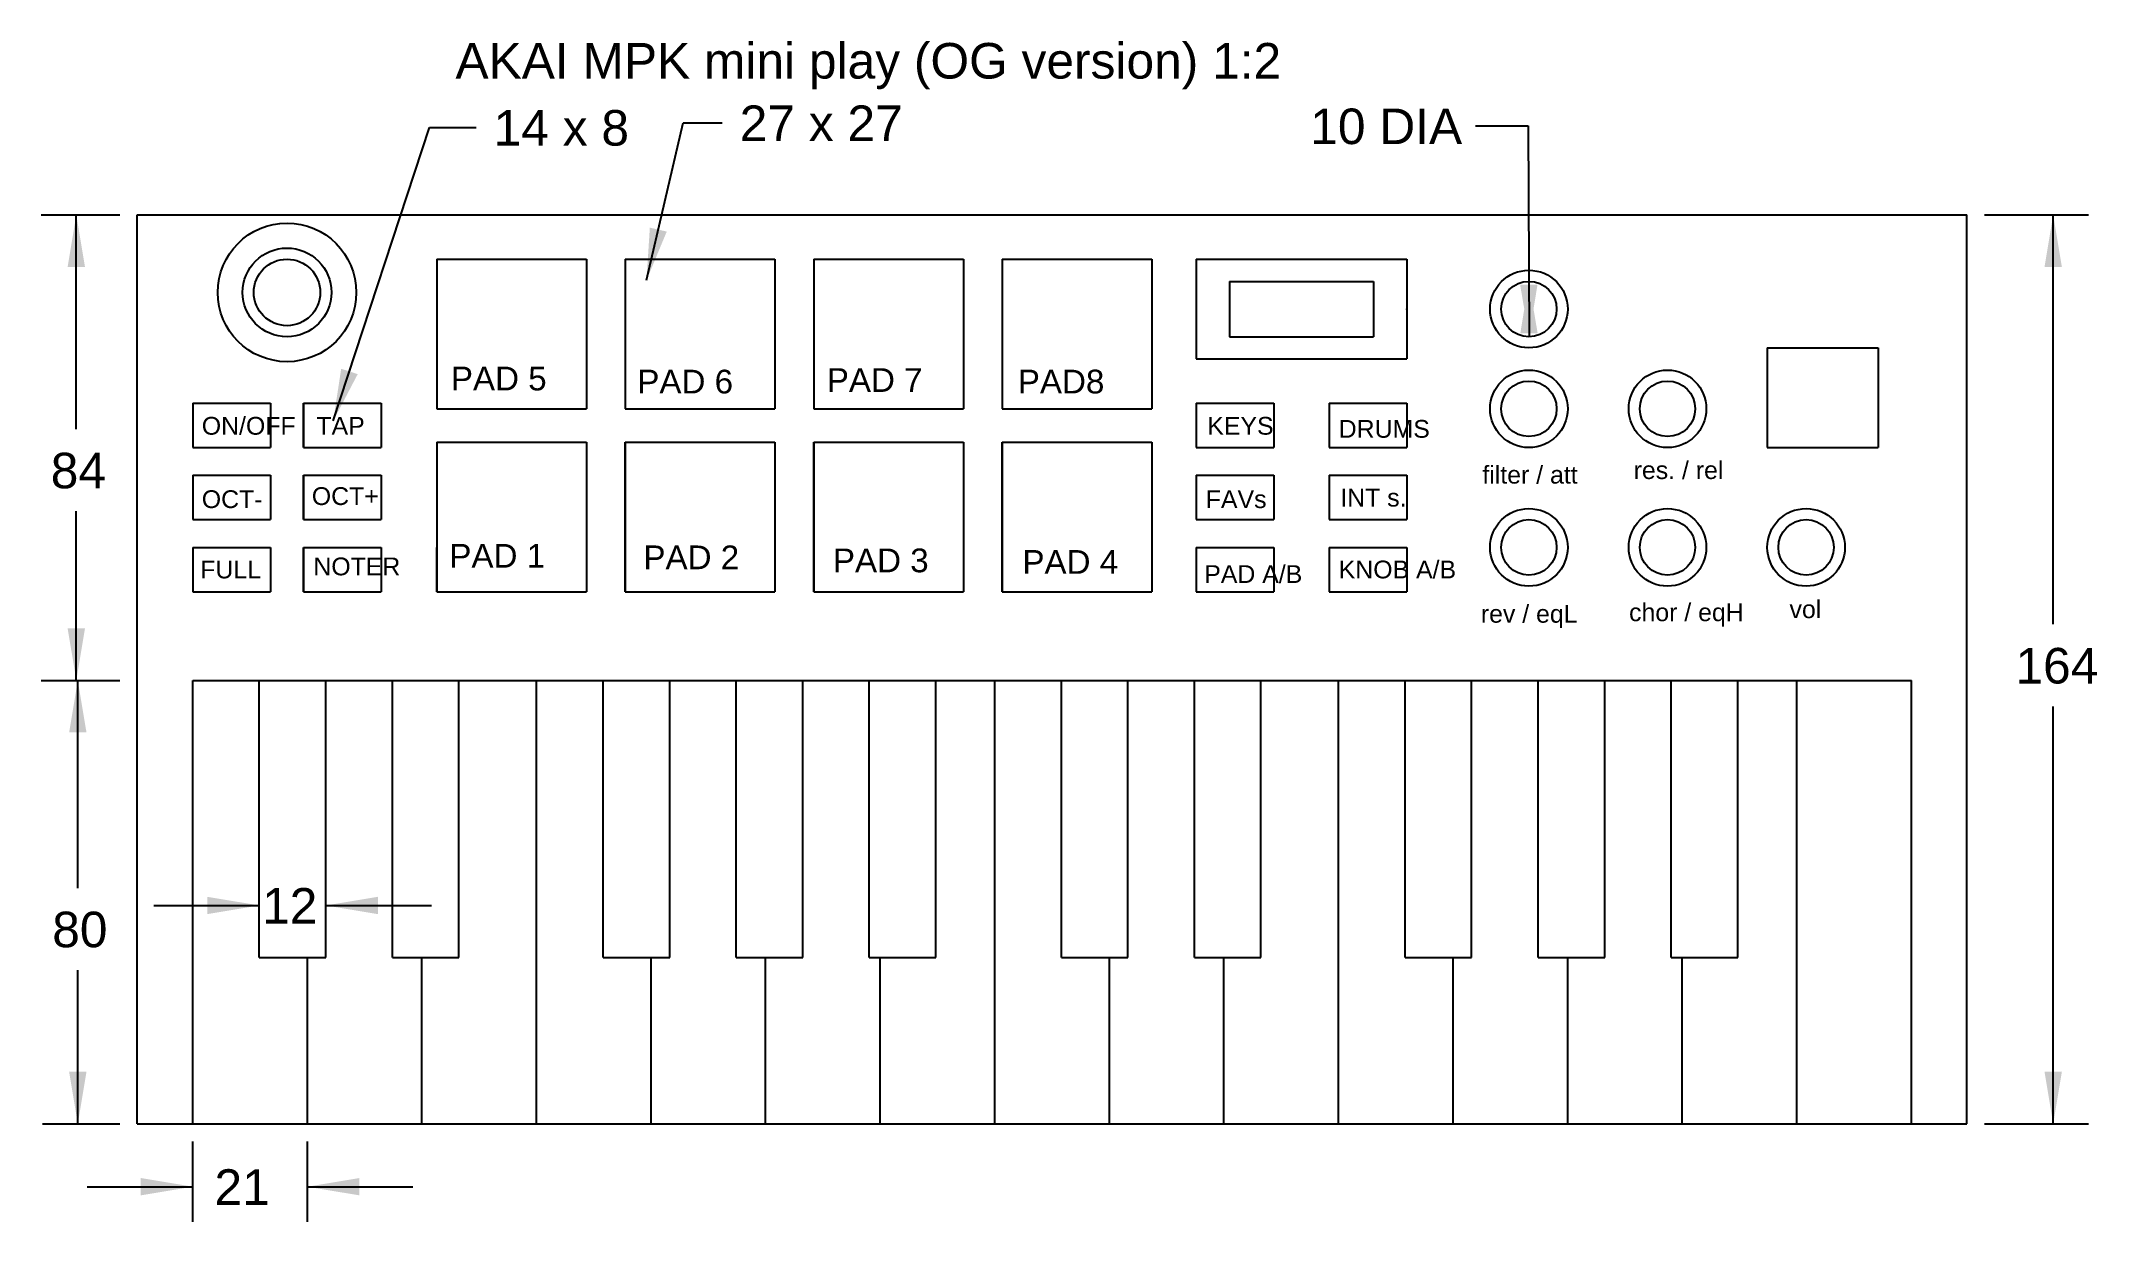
# Model space of a CAD drawing. Header units: millimetres. Extents: x -548 to -178, y -228 to -15.
import ezdxf

# ---------------------------------------------------------------- set-up
doc = ezdxf.new("R2010")
doc.units = ezdxf.units.MM
doc.layers.add('default', color=7, linetype='CONTINUOUS')
doc.layers.add('labels', color=7, linetype='CONTINUOUS')
doc.styles.add('Arial', font='arial.ttf')

msp = doc.modelspace()

# ---------------------------------------------------------------- linework, layer by layer
at = {"layer": 'default'}
for p, q in [((-439.184388, -57.719733), (-432.569205, -29.315593)), ((-432.569205, -29.315593), (-425.545797, -29.315593)), ((-495.689078, -83.090421), (-478.324222, -30.142898)), ((-478.324222, -30.142898), (-469.922652, -30.142898)), ((-289.669358, -29.86713), (-280.144358, -29.86713)), ((-280.144358, -29.86713), (-280.003337, -67.902743)), ((-548.37497, -45.902778), (-534.196875, -45.902778)), ((-542.02497, -84.561628), (-542.02497, -45.902778)), ((-531.021875, -45.902778), (-201.021875, -45.902778)), ((-531.021875, -209.902778), (-531.021875, -45.902778)), ((-444.021875, -45.902778), (-444.021875, -45.902778)), ((-444.021875, -45.902778), (-444.021875, -45.902778)), ((-444.021875, -45.902778), (-444.021875, -45.902778)), ((-444.021875, -45.902778), (-444.021875, -45.902778)), ((-444.021875, -45.902778), (-444.021875, -45.902778)), ((-444.021875, -45.902778), (-444.021875, -45.902778)), ((-444.021875, -45.902778), (-444.021875, -45.902778)), ((-444.021875, -45.902778), (-444.021875, -45.902778)), ((-201.021875, -209.902778), (-201.021875, -45.902778)), ((-197.846875, -45.902778), (-179.100761, -45.902778)), ((-185.450761, -119.779579), (-185.450761, -45.902778)), ((-477.021875, -53.902778), (-477.021875, -80.902778)), ((-477.021875, -53.902778), (-450.021875, -53.902778)), ((-450.021875, -53.902778), (-450.021875, -80.902778)), ((-443.021875, -53.902778), (-443.021875, -80.902778)), ((-443.021875, -53.902778), (-416.021875, -53.902778)), ((-416.021875, -53.902778), (-416.021875, -80.902778)), ((-409.021875, -53.902778), (-409.021875, -80.902778)), ((-409.021875, -53.902778), (-382.021875, -53.902778)), ((-382.021875, -53.902778), (-382.021875, -80.902778)), ((-375.021875, -53.902778), (-375.021875, -80.902778)), ((-375.021875, -53.902778), (-348.021875, -53.902778)), ((-348.021875, -53.902778), (-348.021875, -80.902778)), ((-340.021875, -53.902778), (-340.021875, -71.902778)), ((-340.021875, -53.902778), (-302.021875, -53.902778)), ((-302.021875, -53.902778), (-302.021875, -71.902778)), ((-334.021875, -57.902778), (-334.021875, -67.902778)), ((-334.021875, -57.902778), (-308.021875, -57.902778)), ((-308.021875, -57.902778), (-308.021875, -67.902778)), ((-334.021875, -67.902778), (-308.021875, -67.902778)), ((-237.021875, -69.902778), (-237.021875, -87.902778)), ((-237.021875, -69.902778), (-217.021875, -69.902778)), ((-217.021875, -69.902778), (-217.021875, -87.902778)), ((-340.021875, -71.902778), (-302.021875, -71.902778)), ((-521.021875, -79.902778), (-521.021875, -87.902778)), ((-521.021875, -79.902778), (-507.021875, -79.902778)), ((-507.021875, -79.902778), (-507.021875, -87.902778)), ((-501.021875, -87.902778), (-501.021875, -79.902778)), ((-501.021875, -79.902778), (-501.021875, -87.902778)), ((-501.021875, -79.902778), (-487.021875, -79.902778)), ((-487.021875, -79.902778), (-487.021875, -87.902778)), ((-477.021875, -80.902778), (-450.021875, -80.902778)), ((-443.021875, -80.902778), (-416.021875, -80.902778)), ((-409.021875, -80.902778), (-382.021875, -80.902778)), ((-375.021875, -80.902778), (-348.021875, -80.902778)), ((-340.021875, -79.902778), (-340.021875, -87.902778)), ((-340.021875, -79.902778), (-326.021875, -79.902778)), ((-326.021875, -79.902778), (-326.021875, -87.902778)), ((-316.021875, -79.902778), (-316.021875, -87.902778)), ((-316.021875, -79.902778), (-302.021875, -79.902778)), ((-302.021875, -79.902778), (-302.021875, -87.902778)), ((-521.021875, -87.902778), (-507.021875, -87.902778)), ((-521.021875, -87.902778), (-507.021875, -87.902778)), ((-501.021875, -87.902778), (-487.021875, -87.902778)), ((-477.021875, -86.902778), (-477.021875, -113.902778)), ((-477.021875, -86.902778), (-450.021875, -86.902778)), ((-450.021875, -86.902778), (-450.021875, -113.902778)), ((-443.021875, -113.902778), (-443.021875, -86.902778)), ((-443.021875, -86.902778), (-443.021875, -113.902778)), ((-443.021875, -86.902778), (-416.021875, -86.902778)), ((-416.021875, -86.902778), (-416.021875, -113.902778)), ((-409.021875, -113.902778), (-409.021875, -86.902778)), ((-409.021875, -86.902778), (-409.021875, -113.902778)), ((-409.021875, -86.902778), (-382.021875, -86.902778)), ((-382.021875, -86.902778), (-382.021875, -113.902778)), ((-375.021875, -113.902778), (-375.021875, -86.902778)), ((-375.021875, -86.902778), (-375.021875, -113.902778)), ((-375.021875, -86.902778), (-348.021875, -86.902778)), ((-348.021875, -86.902778), (-348.021875, -113.902778)), ((-340.021875, -87.902778), (-326.021875, -87.902778)), ((-340.021875, -87.902778), (-326.021875, -87.902778)), ((-316.021875, -87.902778), (-302.021875, -87.902778)), ((-237.021875, -87.902778), (-217.021875, -87.902778)), ((-521.021875, -92.902778), (-521.021875, -100.902778)), ((-521.021875, -92.902778), (-507.021875, -92.902778)), ((-507.021875, -92.902778), (-507.021875, -100.902778)), ((-501.021875, -100.902778), (-501.021875, -92.902778)), ((-501.021875, -92.902778), (-501.021875, -100.902778)), ((-501.021875, -92.902778), (-487.021875, -92.902778)), ((-487.021875, -92.902778), (-487.021875, -100.902778)), ((-340.021875, -92.902778), (-340.021875, -100.902778)), ((-340.021875, -92.902778), (-326.021875, -92.902778)), ((-326.021875, -92.902778), (-326.021875, -100.902778)), ((-316.021875, -92.902778), (-316.021875, -100.902778)), ((-316.021875, -92.902778), (-302.021875, -92.902778)), ((-302.021875, -92.902778), (-302.021875, -100.902778)), ((-542.02497, -129.902778), (-542.02497, -99.378295)), ((-521.021875, -100.902778), (-507.021875, -100.902778)), ((-521.021875, -100.902778), (-507.021875, -100.902778)), ((-501.021875, -100.902778), (-487.021875, -100.902778)), ((-340.021875, -100.902778), (-326.021875, -100.902778)), ((-340.021875, -100.902778), (-326.021875, -100.902778)), ((-316.021875, -100.902778), (-302.021875, -100.902778)), ((-521.021875, -105.902778), (-521.021875, -113.902778)), ((-521.021875, -105.902778), (-507.021875, -105.902778)), ((-507.021875, -105.902778), (-507.021875, -113.902778)), ((-501.021875, -113.902778), (-501.021875, -105.902778)), ((-501.021875, -105.902778), (-501.021875, -113.902778)), ((-501.021875, -105.902778), (-487.021875, -105.902778)), ((-487.021875, -105.902778), (-487.021875, -113.902778)), ((-477.021875, -113.902778), (-477.021875, -105.902778)), ((-340.021875, -105.902778), (-340.021875, -113.902778)), ((-340.021875, -105.902778), (-326.021875, -105.902778)), ((-326.021875, -105.902778), (-326.021875, -113.902778)), ((-316.021875, -105.902778), (-316.021875, -113.902778)), ((-316.021875, -105.902778), (-302.021875, -105.902778)), ((-302.021875, -105.902778), (-302.021875, -113.902778)), ((-521.021875, -113.902778), (-521.021875, -113.902778)), ((-521.021875, -113.902778), (-521.021875, -113.902778)), ((-521.021875, -113.902778), (-521.021875, -113.902778)), ((-521.021875, -113.902778), (-521.021875, -113.902778)), ((-521.021875, -113.902778), (-507.021875, -113.902778)), ((-501.021875, -113.902778), (-487.021875, -113.902778)), ((-477.021875, -113.902778), (-450.021875, -113.902778)), ((-443.021875, -113.902778), (-416.021875, -113.902778)), ((-409.021875, -113.902778), (-382.021875, -113.902778)), ((-375.021875, -113.902778), (-348.021875, -113.902778)), ((-340.021875, -113.902778), (-326.021875, -113.902778)), ((-316.021875, -113.902778), (-302.021875, -113.902778)), ((-548.37497, -129.902778), (-534.196875, -129.902778)), ((-548.106263, -129.902778), (-534.196875, -129.902778)), ((-541.756263, -167.364138), (-541.756263, -129.902778)), ((-521.021875, -179.902778), (-521.021875, -129.902778)), ((-521.021875, -129.902778), (-231.688542, -129.902778)), ((-509.021875, -179.902778), (-509.021875, -129.902778)), ((-497.021875, -179.902778), (-497.021875, -129.902778)), ((-485.021875, -179.902778), (-485.021875, -129.902778)), ((-473.021875, -179.902778), (-473.021875, -129.902778)), ((-459.021875, -209.902778), (-459.021875, -129.902778)), ((-459.021875, -179.902778), (-459.021875, -129.902778)), ((-458.994502, -179.902778), (-458.994502, -129.902778)), ((-446.994502, -179.902778), (-446.994502, -129.902778)), ((-434.994502, -179.902778), (-434.994502, -129.902778)), ((-422.994502, -179.902778), (-422.994502, -129.902778)), ((-410.994502, -179.902778), (-410.994502, -129.902778)), ((-398.994502, -179.902778), (-398.994502, -129.902778)), ((-386.994502, -179.902778), (-386.994502, -129.902778)), ((-376.355208, -209.902778), (-376.355208, -129.902778)), ((-376.355208, -179.902778), (-376.355208, -129.902778)), ((-364.355208, -179.902778), (-364.355208, -129.902778)), ((-352.355208, -179.902778), (-352.355208, -129.902778)), ((-340.355208, -179.902778), (-340.355208, -129.902778)), ((-328.355208, -179.902778), (-328.355208, -129.902778)), ((-314.355208, -209.902778), (-314.355208, -129.902778)), ((-314.355208, -179.902778), (-314.355208, -129.902778)), ((-302.355208, -179.902778), (-302.355208, -129.902778)), ((-290.355208, -179.902778), (-290.355208, -129.902778)), ((-278.355208, -179.902778), (-278.355208, -129.902778)), ((-266.355208, -179.902778), (-266.355208, -129.902778)), ((-254.355208, -179.902778), (-254.355208, -129.902778)), ((-242.355208, -179.902778), (-242.355208, -129.902778)), ((-231.688542, -209.902778), (-231.688542, -129.902778)), ((-231.688542, -179.902778), (-231.688542, -129.902778)), ((-231.688542, -129.902778), (-211.021875, -129.902778)), ((-211.021875, -209.902778), (-211.021875, -129.902778)), ((-185.450761, -209.902778), (-185.450761, -134.596245)), ((-509.021875, -176.727778), (-509.021875, -164.158988)), ((-497.021875, -176.727778), (-497.021875, -164.158988)), ((-528.071875, -170.508988), (-509.021875, -170.508988)), ((-497.021875, -170.508988), (-477.971875, -170.508988)), ((-521.021875, -209.902778), (-521.021875, -179.902778)), ((-509.021875, -179.902778), (-497.021875, -179.902778)), ((-500.355208, -209.902778), (-500.355208, -179.902778)), ((-485.021875, -179.902778), (-473.021875, -179.902778)), ((-479.688542, -209.902778), (-479.688542, -179.902778)), ((-446.994502, -179.902778), (-434.994502, -179.902778)), ((-438.355208, -209.902778), (-438.355208, -179.902778)), ((-422.994502, -179.902778), (-410.994502, -179.902778)), ((-417.688542, -209.902778), (-417.688542, -179.902778)), ((-398.994502, -179.902778), (-386.994502, -179.902778)), ((-397.021875, -209.902778), (-397.021875, -179.902778)), ((-364.355208, -179.902778), (-352.355208, -179.902778)), ((-355.688542, -209.902778), (-355.688542, -179.902778)), ((-340.355208, -179.902778), (-328.355208, -179.902778)), ((-335.021875, -209.902778), (-335.021875, -179.902778)), ((-302.355208, -179.902778), (-290.355208, -179.902778)), ((-293.688542, -209.902778), (-293.688542, -179.902778)), ((-278.355208, -179.902778), (-266.355208, -179.902778)), ((-273.021875, -209.902778), (-273.021875, -179.902778)), ((-254.355208, -179.902778), (-242.355208, -179.902778)), ((-252.355208, -209.902778), (-252.355208, -179.902778)), ((-541.756263, -209.902778), (-541.756263, -182.180805)), ((-548.106263, -209.902778), (-534.196875, -209.902778)), ((-531.021875, -209.902778), (-201.021875, -209.902778)), ((-197.846875, -209.902778), (-179.100761, -209.902778)), ((-521.021875, -227.600364), (-521.021875, -213.077778)), ((-500.355208, -227.600364), (-500.355208, -213.077778)), ((-540.071875, -221.250364), (-521.021875, -221.250364)), ((-500.355208, -221.250364), (-481.305208, -221.250364))]:
    msp.add_line(p, q, dxfattribs=at)
for centre, radius in [((-504.021875, -59.902778), 12.5), ((-504.021875, -59.902778), 8), ((-504.021875, -59.902778), 6), ((-280.021875, -62.902778), 7), ((-280.021875, -62.902778), 5), ((-280.021875, -80.902778), 7), ((-255.021875, -80.902778), 7), ((-280.021875, -80.902778), 5), ((-255.021875, -80.902778), 5), ((-280.021875, -105.902778), 7), ((-255.021875, -105.902778), 7), ((-230.021875, -105.902778), 7), ((-280.021875, -105.902778), 5), ((-255.021875, -105.902778), 5), ((-230.021875, -105.902778), 5)]:
    msp.add_circle(centre, radius, dxfattribs=at)
at = {"layer": 'default', "color": 1}
for p in [(-302.021875, -62.902778), (-500.355208, -209.902778), (-479.688542, -209.902778), (-459.021875, -209.902778), (-438.355208, -209.902778), (-417.688542, -209.902778), (-397.021875, -209.902778), (-376.355208, -209.902778), (-355.688542, -209.902778), (-335.021875, -209.902778), (-314.355208, -209.902778), (-293.688542, -209.902778), (-273.021875, -209.902778), (-252.355208, -209.902778), (-231.688542, -209.902778)]:
    msp.add_point(p, dxfattribs=at)
at = {"layer": 'default'}
for points in [[(-540.458299, -55.29818), (-543.591641, -55.29818), (-542.02497, -45.902778)], [(-183.88409, -55.29818), (-187.017432, -55.29818), (-185.450761, -45.902778)], [(-438.579115, -48.214206), (-435.527441, -48.924227), (-439.184388, -57.719733)], [(-281.604832, -58.513209), (-278.471511, -58.501603), (-280.003337, -67.902743)], [(-278.438918, -67.292347), (-281.572239, -67.303953), (-280.040413, -57.902812)], [(-494.249827, -73.675138), (-491.272516, -74.650627), (-495.689078, -83.090421)], [(-543.591641, -120.507376), (-540.458299, -120.507376), (-542.02497, -129.902778)], [(-540.189592, -139.29818), (-543.322934, -139.29818), (-541.756263, -129.902778)], [(-518.417277, -172.074117), (-518.417277, -168.943858), (-509.021875, -170.508988)], [(-487.626473, -168.943858), (-487.626473, -172.074117), (-497.021875, -170.508988)], [(-543.322934, -200.507376), (-540.189592, -200.507376), (-541.756263, -209.902778)], [(-187.017432, -200.507376), (-183.88409, -200.507376), (-185.450761, -209.902778)], [(-530.417277, -222.815493), (-530.417277, -219.685234), (-521.021875, -221.250364)], [(-490.959806, -219.685234), (-490.959806, -222.815493), (-500.355208, -221.250364)]]:
    msp.add_solid(points, dxfattribs=at)

# ---------------------------------------------------------------- texts
at = {"layer": 'default', "style": 'Arial'}
for s, p in [('AKAI MPK mini play (OG version) 1:2', (-473.638468, -21.318311)), ('14 x 8', (-466.747652, -33.417677)), ('27 x 27', (-422.370797, -32.590371)), ('10 DIA', (-319.46021, -33.141909)), ('84', (-546.639795, -95.24474)), ('164', (-192.265935, -130.46269)), ('12', (-508.521171, -173.783766)), ('80', (-546.37355, -178.04725)), ('21', (-517.110058, -224.525142))]:
    msp.add_text(s, height=6.416842, dxfattribs=at).set_placement(p)
at = {"layer": 'default', "color": 8, "style": 'Arial'}
msp.add_text('PAD 7', height=4.277895, dxfattribs=at).set_placement((-406.659737, -77.850823))
at = {"layer": 'labels', "color": 8, "style": 'Arial'}
for s, height, p in [('PAD 5', 4.277895, (-474.465365, -77.575054)), ('PAD 6', 4.277895, (-440.838184, -78.126591)), ('PAD8', 4.277895, (-372.205658, -78.126591)), ('ON/OFF', 3.208421, (-519.393485, -85.572336)), ('TAP', 3.208421, (-498.721037, -85.572336)), ('KEYS', 3.208421, (-338.027211, -85.572336)), ('DRUMS', 3.208421, (-314.322804, -86.123873)), ('filter / att', 3.208421, (-288.413337, -94.396923)), ('res. / rel', 3.208421, (-261.125706, -93.569618)), ('OCT-', 3.208421, (-519.393485, -98.809217)), ('OCT+', 3.208421, (-499.547935, -98.25768)), ('FAVs', 3.208421, (-338.302844, -98.809217)), ('INT s.', 3.208421, (-314.047172, -98.533449)), ('PAD 1', 4.277895, (-474.740998, -109.564183)), ('PAD 2', 4.277895, (-439.735653, -109.839951)), ('PAD 3', 4.277895, (-405.557207, -110.391488)), ('PAD 4', 4.277895, (-371.37876, -110.667256)), ('FULL', 3.208421, (-519.669118, -111.494561)), ('NOTER', 3.208421, (-499.272303, -110.943024)), ('PAD A/B', 3.208421, (-338.578476, -112.321866)), ('KNOB A/B', 3.208421, (-314.322804, -111.494561)), ('rev / eqL', 3.208421, (-288.688969, -119.491843)), ('chor / eqH', 3.208421, (-261.952604, -119.216075)), ('vol', 3.208421, (-233.011177, -118.664538))]:
    msp.add_text(s, height=height, dxfattribs=at).set_placement(p)

doc.saveas('drawing.dxf')
